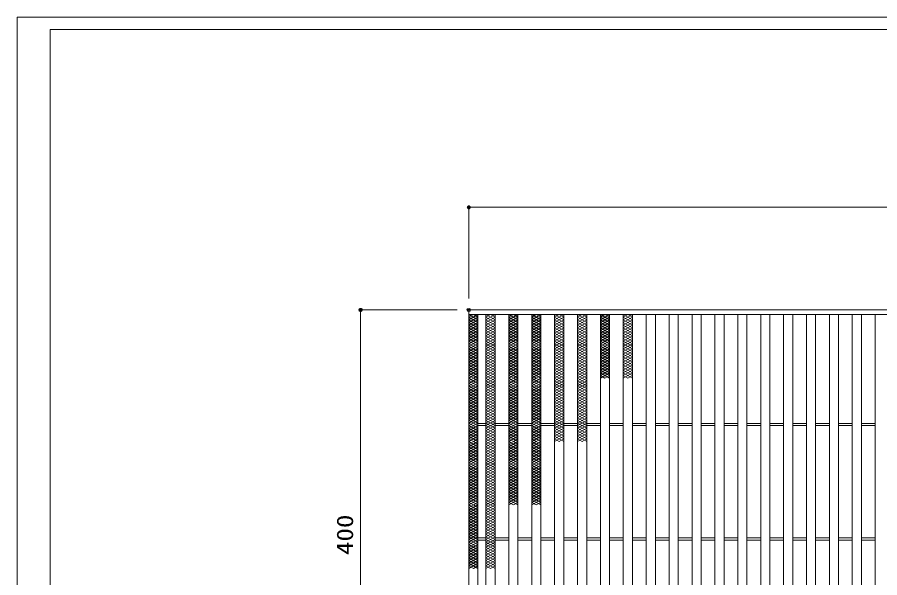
# Model space of a CAD drawing. Units: millimetres on the paper. Extents: x -216 to 216, y -153 to 153.
# Drawn here: x -215.3 to -64.7, y 54.8 to 152.6 of the extents above; entities that cross this region are included whole.
import ezdxf
from ezdxf.enums import TextEntityAlignment as Align

# ---------------------------------------------------------------- set-up
doc = ezdxf.new("R2010")
doc.units = ezdxf.units.MM
doc.header["$PDMODE"] = 32
doc.header["$PDSIZE"] = 0.5
for name, color, linetype, lineweight in [('0-0_A1FRAME', 1, 'Continuous', 9), ('0-2_寸法', 4, 'Continuous', 9), ('0-3_0', 7, 'Continuous', 9), ('0-5_蓋', 3, 'Continuous', 9)]:
    doc.layers.add(name, color=color, linetype=linetype, lineweight=lineweight)
doc.layers.add('0-4_Defpoints', color=7, linetype='Continuous')
doc.styles.add('ＭＳ ゴシック', font='')
doc.styles.get('ＭＳ ゴシック').set_extended_font_data('MS Gothic')

# ---------------------------------------------------------------- blocks, each defined once
blk = doc.blocks.new('_Dot')
at = {"layer": '0-3_0'}
for p, q in [((-0.5, 0), (-1, 0)), ((0.489, 0.1), (-0.489, 0.1)), ((0.399, 0.3), (-0.399, 0.3)), ((0.458, -0.199), (-0.458, -0.199)), ((0.3, -0.399), (-0.3, -0.399))]:
    blk.add_line(p, q, dxfattribs=at)
for points in [[(0.5, 0), (0.496, 0.063), (0.484, 0.124), (0.465, 0.184), (0.438, 0.241), (0.405, 0.294), (0.364, 0.342), (0.319, 0.385), (0.268, 0.422), (0.213, 0.452), (0.155, 0.476), (0.094, 0.491), (0.031, 0.499), (-0.031, 0.499), (-0.094, 0.491), (-0.155, 0.476), (-0.213, 0.452), (-0.268, 0.422), (-0.319, 0.385), (-0.364, 0.342), (-0.405, 0.294), (-0.438, 0.241), (-0.465, 0.184), (-0.484, 0.124), (-0.496, 0.063), (-0.5, 0), (0, 0)], [(-0.5, 0), (-0.496, -0.063), (-0.484, -0.124), (-0.465, -0.184), (-0.438, -0.241), (-0.405, -0.294), (-0.364, -0.342), (-0.319, -0.385), (-0.268, -0.422), (-0.213, -0.452), (-0.155, -0.476), (-0.094, -0.491), (-0.031, -0.499), (0.031, -0.499), (0.094, -0.491), (0.155, -0.476), (0.213, -0.452), (0.268, -0.422), (0.319, -0.385), (0.364, -0.342), (0.405, -0.294), (0.438, -0.241), (0.465, -0.184), (0.484, -0.124), (0.496, -0.063), (0.5, 0), (0, 0)]]:
    blk.add_lwpolyline(points, close=True, dxfattribs=at)
blk = doc.blocks.new('U36')
at = {"layer": '0-5_蓋'}
for p, q in [((0, 5.543), (-0.8, 5.081)), ((-0.8, 5.543), (0.8, 4.619)), ((0.8, 5.543), (-0.8, 4.619)), ((-0.8, 5.081), (0.8, 4.157)), ((-0.8, 4.619), (0.8, 3.695)), ((0, 5.543), (0.8, 5.081)), ((0.8, 4.157), (-0.8, 3.233)), ((0.8, 3.695), (-0.8, 2.771)), ((-0.8, 3.233), (0.8, 2.309)), ((0.8, 3.233), (-0.8, 2.309)), ((-0.8, 2.771), (0.8, 1.848)), ((-0.8, 2.309), (0.8, 1.386)), ((0.8, -3.695), (-0.8, -4.619)), ((0.8, -4.157), (-0.8, -5.081)), ((0.8, -4.619), (-0.8, -5.543)), ((-0.8, -4.619), (0.8, -5.543)), ((-0.8, -5.081), (0, -5.543)), ((0.8, -5.081), (0, -5.543))]:
    blk.add_line(p, q, dxfattribs=at)
for points in [[(0.8, 5.081), (-0.8, 4.157), (0.8, 3.233)], [(0.8, 4.619), (-0.8, 3.695), (0.8, 2.771)], [(0.8, 2.771), (-0.8, 1.848), (0.8, 0.924)], [(0.8, 2.309), (-0.8, 1.386), (0.8, 0.462)], [(0.8, 1.848), (-0.8, 0.924), (0.8, 0)], [(0.8, 1.386), (-0.8, 0.462), (0.8, -0.462)], [(0.8, 0.924), (-0.8, 0), (0.8, -0.924)], [(0.8, 0.462), (-0.8, -0.462), (0.8, -1.386)], [(0.8, 0), (-0.8, -0.924), (0.8, -1.848)], [(0.8, -0.462), (-0.8, -1.386), (0.8, -2.309)], [(0.8, -0.924), (-0.8, -1.848), (0.8, -2.771)], [(0.8, -1.386), (-0.8, -2.309), (0.8, -3.233)], [(0.8, -1.848), (-0.8, -2.771), (0.8, -3.695)], [(0.8, -2.309), (-0.8, -3.233), (0.8, -4.157)], [(0.8, -2.771), (-0.8, -3.695), (0.8, -4.619)], [(0.8, -3.233), (-0.8, -4.157), (0.8, -5.081)]]:
    blk.add_lwpolyline(points, dxfattribs=at)
blk = doc.blocks.new('U43')
at = {"layer": '0-5_蓋'}
for p in [(0, 0), (0, -11.085)]:
    blk.add_blockref('U36', p, dxfattribs=at)
blk = doc.blocks.new('U42')
at = {"layer": '0-5_蓋'}
for p, q in [((0, 5.543), (-0.8, 5.081)), ((-0.8, 5.543), (0.8, 4.619)), ((0.8, 5.543), (-0.8, 4.619)), ((-0.8, 5.081), (0.8, 4.157)), ((-0.8, 4.619), (0.8, 3.695)), ((0, 5.543), (0.8, 5.081)), ((0.8, 4.157), (-0.8, 3.233)), ((0.8, 3.695), (-0.8, 2.771)), ((-0.8, 3.233), (0.8, 2.309)), ((0.8, 3.233), (-0.8, 2.309)), ((-0.8, 2.771), (0.8, 1.848)), ((-0.8, 2.309), (0.8, 1.386)), ((0.8, -3.695), (-0.8, -4.619)), ((0.8, -4.157), (-0.8, -5.081)), ((0.8, -4.619), (-0.8, -5.543)), ((-0.8, -4.619), (0.8, -5.543)), ((-0.8, -5.081), (0, -5.543)), ((0.8, -5.081), (0, -5.543))]:
    blk.add_line(p, q, dxfattribs=at)
for points in [[(0.8, 5.081), (-0.8, 4.157), (0.8, 3.233)], [(0.8, 4.619), (-0.8, 3.695), (0.8, 2.771)], [(0.8, 2.771), (-0.8, 1.848), (0.8, 0.924)], [(0.8, 2.309), (-0.8, 1.386), (0.8, 0.462)], [(0.8, 1.848), (-0.8, 0.924), (0.8, 0)], [(0.8, 1.386), (-0.8, 0.462), (0.8, -0.462)], [(0.8, 0.924), (-0.8, 0), (0.8, -0.924)], [(0.8, 0.462), (-0.8, -0.462), (0.8, -1.386)], [(0.8, 0), (-0.8, -0.924), (0.8, -1.848)], [(0.8, -0.462), (-0.8, -1.386), (0.8, -2.309)], [(0.8, -0.924), (-0.8, -1.848), (0.8, -2.771)], [(0.8, -1.386), (-0.8, -2.309), (0.8, -3.233)], [(0.8, -1.848), (-0.8, -2.771), (0.8, -3.695)], [(0.8, -2.309), (-0.8, -3.233), (0.8, -4.157)], [(0.8, -2.771), (-0.8, -3.695), (0.8, -4.619)], [(0.8, -3.233), (-0.8, -4.157), (0.8, -5.081)]]:
    blk.add_lwpolyline(points, dxfattribs=at)
blk = doc.blocks.new('U41')
at = {"layer": '0-5_蓋'}
for p in [(0, 0), (0, -11.085)]:
    blk.add_blockref('U42', p, dxfattribs=at)
blk = doc.blocks.new('U39')
at = {"layer": '0-5_蓋'}
for p, q in [((0, 5.543), (-0.8, 5.081)), ((-0.8, 5.543), (0.8, 4.619)), ((0.8, 5.543), (-0.8, 4.619)), ((-0.8, 5.081), (0.8, 4.157)), ((-0.8, 4.619), (0.8, 3.695)), ((0, 5.543), (0.8, 5.081)), ((0.8, 4.157), (-0.8, 3.233)), ((0.8, 3.695), (-0.8, 2.771)), ((-0.8, 3.233), (0.8, 2.309)), ((0.8, 3.233), (-0.8, 2.309)), ((-0.8, 2.771), (0.8, 1.848)), ((-0.8, 2.309), (0.8, 1.386)), ((0.8, -3.695), (-0.8, -4.619)), ((0.8, -4.157), (-0.8, -5.081)), ((0.8, -4.619), (-0.8, -5.543)), ((-0.8, -4.619), (0.8, -5.543)), ((-0.8, -5.081), (0, -5.543)), ((0.8, -5.081), (0, -5.543))]:
    blk.add_line(p, q, dxfattribs=at)
for points in [[(0.8, 5.081), (-0.8, 4.157), (0.8, 3.233)], [(0.8, 4.619), (-0.8, 3.695), (0.8, 2.771)], [(0.8, 2.771), (-0.8, 1.848), (0.8, 0.924)], [(0.8, 2.309), (-0.8, 1.386), (0.8, 0.462)], [(0.8, 1.848), (-0.8, 0.924), (0.8, 0)], [(0.8, 1.386), (-0.8, 0.462), (0.8, -0.462)], [(0.8, 0.924), (-0.8, 0), (0.8, -0.924)], [(0.8, 0.462), (-0.8, -0.462), (0.8, -1.386)], [(0.8, 0), (-0.8, -0.924), (0.8, -1.848)], [(0.8, -0.462), (-0.8, -1.386), (0.8, -2.309)], [(0.8, -0.924), (-0.8, -1.848), (0.8, -2.771)], [(0.8, -1.386), (-0.8, -2.309), (0.8, -3.233)], [(0.8, -1.848), (-0.8, -2.771), (0.8, -3.695)], [(0.8, -2.309), (-0.8, -3.233), (0.8, -4.157)], [(0.8, -2.771), (-0.8, -3.695), (0.8, -4.619)], [(0.8, -3.233), (-0.8, -4.157), (0.8, -5.081)]]:
    blk.add_lwpolyline(points, dxfattribs=at)
blk = doc.blocks.new('U37')
at = {"layer": '0-5_蓋'}
blk.add_blockref('U39', (0, 0), dxfattribs=at)
blk = doc.blocks.new('U29')
at = {"layer": '0-5_蓋'}
for p, q in [((0, 5.543), (-0.8, 5.081)), ((-0.8, 5.543), (0.8, 4.619)), ((0.8, 5.543), (-0.8, 4.619)), ((-0.8, 5.081), (0.8, 4.157)), ((-0.8, 4.619), (0.8, 3.695)), ((0, 5.543), (0.8, 5.081)), ((0.8, 4.157), (-0.8, 3.233)), ((0.8, 3.695), (-0.8, 2.771)), ((-0.8, 3.233), (0.8, 2.309)), ((0.8, 3.233), (-0.8, 2.309)), ((-0.8, 2.771), (0.8, 1.848)), ((-0.8, 2.309), (0.8, 1.386)), ((0.8, -3.695), (-0.8, -4.619)), ((0.8, -4.157), (-0.8, -5.081)), ((0.8, -4.619), (-0.8, -5.543)), ((-0.8, -4.619), (0.8, -5.543)), ((-0.8, -5.081), (0, -5.543)), ((0.8, -5.081), (0, -5.543))]:
    blk.add_line(p, q, dxfattribs=at)
for points in [[(0.8, 5.081), (-0.8, 4.157), (0.8, 3.233)], [(0.8, 4.619), (-0.8, 3.695), (0.8, 2.771)], [(0.8, 2.771), (-0.8, 1.848), (0.8, 0.924)], [(0.8, 2.309), (-0.8, 1.386), (0.8, 0.462)], [(0.8, 1.848), (-0.8, 0.924), (0.8, 0)], [(0.8, 1.386), (-0.8, 0.462), (0.8, -0.462)], [(0.8, 0.924), (-0.8, 0), (0.8, -0.924)], [(0.8, 0.462), (-0.8, -0.462), (0.8, -1.386)], [(0.8, 0), (-0.8, -0.924), (0.8, -1.848)], [(0.8, -0.462), (-0.8, -1.386), (0.8, -2.309)], [(0.8, -0.924), (-0.8, -1.848), (0.8, -2.771)], [(0.8, -1.386), (-0.8, -2.309), (0.8, -3.233)], [(0.8, -1.848), (-0.8, -2.771), (0.8, -3.695)], [(0.8, -2.309), (-0.8, -3.233), (0.8, -4.157)], [(0.8, -2.771), (-0.8, -3.695), (0.8, -4.619)], [(0.8, -3.233), (-0.8, -4.157), (0.8, -5.081)]]:
    blk.add_lwpolyline(points, dxfattribs=at)
blk = doc.blocks.new('U38')
at = {"layer": '0-5_蓋'}
blk.add_blockref('U29', (0, 0), dxfattribs=at)
blk = doc.blocks.new('U28')
at = {"layer": '0-5_蓋'}
for p, q in [((0, 5.543), (-0.8, 5.081)), ((-0.8, 5.543), (0.8, 4.619)), ((0.8, 5.543), (-0.8, 4.619)), ((-0.8, 5.081), (0.8, 4.157)), ((-0.8, 4.619), (0.8, 3.695)), ((0, 5.543), (0.8, 5.081)), ((0.8, 4.157), (-0.8, 3.233)), ((0.8, 3.695), (-0.8, 2.771)), ((-0.8, 3.233), (0.8, 2.309)), ((0.8, 3.233), (-0.8, 2.309)), ((-0.8, 2.771), (0.8, 1.848)), ((-0.8, 2.309), (0.8, 1.386)), ((0.8, -3.695), (-0.8, -4.619)), ((0.8, -4.157), (-0.8, -5.081)), ((0.8, -4.619), (-0.8, -5.543)), ((-0.8, -4.619), (0.8, -5.543)), ((-0.8, -5.081), (0, -5.543)), ((0.8, -5.081), (0, -5.543))]:
    blk.add_line(p, q, dxfattribs=at)
for points in [[(0.8, 5.081), (-0.8, 4.157), (0.8, 3.233)], [(0.8, 4.619), (-0.8, 3.695), (0.8, 2.771)], [(0.8, 2.771), (-0.8, 1.848), (0.8, 0.924)], [(0.8, 2.309), (-0.8, 1.386), (0.8, 0.462)], [(0.8, 1.848), (-0.8, 0.924), (0.8, 0)], [(0.8, 1.386), (-0.8, 0.462), (0.8, -0.462)], [(0.8, 0.924), (-0.8, 0), (0.8, -0.924)], [(0.8, 0.462), (-0.8, -0.462), (0.8, -1.386)], [(0.8, 0), (-0.8, -0.924), (0.8, -1.848)], [(0.8, -0.462), (-0.8, -1.386), (0.8, -2.309)], [(0.8, -0.924), (-0.8, -1.848), (0.8, -2.771)], [(0.8, -1.386), (-0.8, -2.309), (0.8, -3.233)], [(0.8, -1.848), (-0.8, -2.771), (0.8, -3.695)], [(0.8, -2.309), (-0.8, -3.233), (0.8, -4.157)], [(0.8, -2.771), (-0.8, -3.695), (0.8, -4.619)], [(0.8, -3.233), (-0.8, -4.157), (0.8, -5.081)]]:
    blk.add_lwpolyline(points, dxfattribs=at)
blk = doc.blocks.new('U34')
at = {"layer": '0-5_蓋'}
for p in [(0, 0), (0, -11.085), (0, -22.17)]:
    blk.add_blockref('U28', p, dxfattribs=at)
blk = doc.blocks.new('U40')
at = {"layer": '0-5_蓋'}
for p, q in [((0, 5.543), (-0.8, 5.081)), ((-0.8, 5.543), (0.8, 4.619)), ((0.8, 5.543), (-0.8, 4.619)), ((-0.8, 5.081), (0.8, 4.157)), ((-0.8, 4.619), (0.8, 3.695)), ((0, 5.543), (0.8, 5.081)), ((0.8, 4.157), (-0.8, 3.233)), ((0.8, 3.695), (-0.8, 2.771)), ((-0.8, 3.233), (0.8, 2.309)), ((0.8, 3.233), (-0.8, 2.309)), ((-0.8, 2.771), (0.8, 1.848)), ((-0.8, 2.309), (0.8, 1.386)), ((0.8, -3.695), (-0.8, -4.619)), ((0.8, -4.157), (-0.8, -5.081)), ((0.8, -4.619), (-0.8, -5.543)), ((-0.8, -4.619), (0.8, -5.543)), ((-0.8, -5.081), (0, -5.543)), ((0.8, -5.081), (0, -5.543))]:
    blk.add_line(p, q, dxfattribs=at)
for points in [[(0.8, 5.081), (-0.8, 4.157), (0.8, 3.233)], [(0.8, 4.619), (-0.8, 3.695), (0.8, 2.771)], [(0.8, 2.771), (-0.8, 1.848), (0.8, 0.924)], [(0.8, 2.309), (-0.8, 1.386), (0.8, 0.462)], [(0.8, 1.848), (-0.8, 0.924), (0.8, 0)], [(0.8, 1.386), (-0.8, 0.462), (0.8, -0.462)], [(0.8, 0.924), (-0.8, 0), (0.8, -0.924)], [(0.8, 0.462), (-0.8, -0.462), (0.8, -1.386)], [(0.8, 0), (-0.8, -0.924), (0.8, -1.848)], [(0.8, -0.462), (-0.8, -1.386), (0.8, -2.309)], [(0.8, -0.924), (-0.8, -1.848), (0.8, -2.771)], [(0.8, -1.386), (-0.8, -2.309), (0.8, -3.233)], [(0.8, -1.848), (-0.8, -2.771), (0.8, -3.695)], [(0.8, -2.309), (-0.8, -3.233), (0.8, -4.157)], [(0.8, -2.771), (-0.8, -3.695), (0.8, -4.619)], [(0.8, -3.233), (-0.8, -4.157), (0.8, -5.081)]]:
    blk.add_lwpolyline(points, dxfattribs=at)
blk = doc.blocks.new('U35')
at = {"layer": '0-5_蓋'}
for p in [(0, 0), (0, -11.085), (0, -22.17)]:
    blk.add_blockref('U40', p, dxfattribs=at)
blk = doc.blocks.new('U30')
at = {"layer": '0-5_蓋'}
for p, q in [((0, 5.543), (-0.8, 5.081)), ((-0.8, 5.543), (0.8, 4.619)), ((0.8, 5.543), (-0.8, 4.619)), ((-0.8, 5.081), (0.8, 4.157)), ((-0.8, 4.619), (0.8, 3.695)), ((0, 5.543), (0.8, 5.081)), ((0.8, 4.157), (-0.8, 3.233)), ((0.8, 3.695), (-0.8, 2.771)), ((-0.8, 3.233), (0.8, 2.309)), ((0.8, 3.233), (-0.8, 2.309)), ((-0.8, 2.771), (0.8, 1.848)), ((-0.8, 2.309), (0.8, 1.386)), ((0.8, -3.695), (-0.8, -4.619)), ((0.8, -4.157), (-0.8, -5.081)), ((0.8, -4.619), (-0.8, -5.543)), ((-0.8, -4.619), (0.8, -5.543)), ((-0.8, -5.081), (0, -5.543)), ((0.8, -5.081), (0, -5.543))]:
    blk.add_line(p, q, dxfattribs=at)
for points in [[(0.8, 5.081), (-0.8, 4.157), (0.8, 3.233)], [(0.8, 4.619), (-0.8, 3.695), (0.8, 2.771)], [(0.8, 2.771), (-0.8, 1.848), (0.8, 0.924)], [(0.8, 2.309), (-0.8, 1.386), (0.8, 0.462)], [(0.8, 1.848), (-0.8, 0.924), (0.8, 0)], [(0.8, 1.386), (-0.8, 0.462), (0.8, -0.462)], [(0.8, 0.924), (-0.8, 0), (0.8, -0.924)], [(0.8, 0.462), (-0.8, -0.462), (0.8, -1.386)], [(0.8, 0), (-0.8, -0.924), (0.8, -1.848)], [(0.8, -0.462), (-0.8, -1.386), (0.8, -2.309)], [(0.8, -0.924), (-0.8, -1.848), (0.8, -2.771)], [(0.8, -1.386), (-0.8, -2.309), (0.8, -3.233)], [(0.8, -1.848), (-0.8, -2.771), (0.8, -3.695)], [(0.8, -2.309), (-0.8, -3.233), (0.8, -4.157)], [(0.8, -2.771), (-0.8, -3.695), (0.8, -4.619)], [(0.8, -3.233), (-0.8, -4.157), (0.8, -5.081)]]:
    blk.add_lwpolyline(points, dxfattribs=at)
blk = doc.blocks.new('U31')
at = {"layer": '0-5_蓋'}
for p in [(0, 0), (0, -11.085), (0, -22.17), (0, -33.255)]:
    blk.add_blockref('U30', p, dxfattribs=at)
blk = doc.blocks.new('U32')
at = {"layer": '0-5_蓋'}
for p, q in [((0, 5.543), (-0.8, 5.081)), ((-0.8, 5.543), (0.8, 4.619)), ((0.8, 5.543), (-0.8, 4.619)), ((-0.8, 5.081), (0.8, 4.157)), ((-0.8, 4.619), (0.8, 3.695)), ((0, 5.543), (0.8, 5.081)), ((0.8, 4.157), (-0.8, 3.233)), ((0.8, 3.695), (-0.8, 2.771)), ((-0.8, 3.233), (0.8, 2.309)), ((0.8, 3.233), (-0.8, 2.309)), ((-0.8, 2.771), (0.8, 1.848)), ((-0.8, 2.309), (0.8, 1.386)), ((0.8, -3.695), (-0.8, -4.619)), ((0.8, -4.157), (-0.8, -5.081)), ((0.8, -4.619), (-0.8, -5.543)), ((-0.8, -4.619), (0.8, -5.543)), ((-0.8, -5.081), (0, -5.543)), ((0.8, -5.081), (0, -5.543))]:
    blk.add_line(p, q, dxfattribs=at)
for points in [[(0.8, 5.081), (-0.8, 4.157), (0.8, 3.233)], [(0.8, 4.619), (-0.8, 3.695), (0.8, 2.771)], [(0.8, 2.771), (-0.8, 1.848), (0.8, 0.924)], [(0.8, 2.309), (-0.8, 1.386), (0.8, 0.462)], [(0.8, 1.848), (-0.8, 0.924), (0.8, 0)], [(0.8, 1.386), (-0.8, 0.462), (0.8, -0.462)], [(0.8, 0.924), (-0.8, 0), (0.8, -0.924)], [(0.8, 0.462), (-0.8, -0.462), (0.8, -1.386)], [(0.8, 0), (-0.8, -0.924), (0.8, -1.848)], [(0.8, -0.462), (-0.8, -1.386), (0.8, -2.309)], [(0.8, -0.924), (-0.8, -1.848), (0.8, -2.771)], [(0.8, -1.386), (-0.8, -2.309), (0.8, -3.233)], [(0.8, -1.848), (-0.8, -2.771), (0.8, -3.695)], [(0.8, -2.309), (-0.8, -3.233), (0.8, -4.157)], [(0.8, -2.771), (-0.8, -3.695), (0.8, -4.619)], [(0.8, -3.233), (-0.8, -4.157), (0.8, -5.081)]]:
    blk.add_lwpolyline(points, dxfattribs=at)
blk = doc.blocks.new('U33')
at = {"layer": '0-5_蓋'}
for p in [(0, 0), (0, -11.085), (0, -22.17), (0, -33.255)]:
    blk.add_blockref('U32', p, dxfattribs=at)

msp = doc.modelspace()

# ---------------------------------------------------------------- linework, layer by layer
at = {"layer": '0-0_A1FRAME'}
msp.add_line((-209.584, 150.487), (-209.584, -150.495), dxfattribs=at)
msp.add_lwpolyline([(-215.332, 152.642), (-215.332, -152.65), (215.329, -152.65), (215.329, 152.642)], close=True, dxfattribs=at)
msp.add_lwpolyline([(199.523, -150.495), (199.523, 150.487), (-209.584, 150.487)], dxfattribs=at)
at = {"layer": '0-2_寸法'}
for p, q in [((-136.452, 103.516), (-136.452, 119.449)), ((-135.952, 119.449), (62.648, 119.449)), ((-138.452, 101.516), (-155.34, 101.516)), ((-155.34, 22.016), (-155.34, 101.016))]:
    msp.add_line(p, q, dxfattribs=at)
at = {"layer": '0-4_Defpoints'}
for p in [(-155.34, 101.516), (-136.452, 101.516), (-136.452, 101.516)]:
    msp.add_point(p, dxfattribs=at)
at = {"layer": '0-5_蓋'}
for p, q in [((-136.452, 21.516), (-136.452, 101.516)), ((-136.452, 101.516), (63.148, 101.516)), ((-136.452, 100.716), (63.148, 100.716)), ((-134.852, 22.316), (-134.852, 100.716)), ((-133.452, 22.316), (-133.452, 100.716)), ((-131.852, 22.316), (-131.852, 100.716)), ((-129.452, 22.316), (-129.452, 100.716)), ((-127.852, 22.316), (-127.852, 100.716)), ((-125.452, 22.316), (-125.452, 100.716)), ((-123.852, 22.316), (-123.852, 100.716)), ((-121.452, 22.316), (-121.452, 100.716)), ((-119.852, 22.316), (-119.852, 100.716)), ((-117.452, 22.316), (-117.452, 100.716)), ((-115.852, 22.316), (-115.852, 100.716)), ((-113.452, 22.316), (-113.452, 100.716)), ((-111.852, 22.316), (-111.852, 100.716)), ((-109.452, 22.316), (-109.452, 100.716)), ((-107.852, 22.316), (-107.852, 100.716)), ((-105.452, 22.316), (-105.452, 100.716)), ((-103.852, 22.316), (-103.852, 100.716)), ((-101.452, 22.316), (-101.452, 100.716)), ((-99.852, 22.316), (-99.852, 100.716)), ((-97.452, 22.316), (-97.452, 100.716)), ((-95.852, 22.316), (-95.852, 100.716)), ((-93.452, 22.316), (-93.452, 100.716)), ((-91.852, 22.316), (-91.852, 100.716)), ((-89.452, 22.316), (-89.452, 100.716)), ((-87.852, 22.316), (-87.852, 100.716)), ((-85.452, 22.316), (-85.452, 100.716)), ((-83.852, 22.316), (-83.852, 100.716)), ((-81.452, 22.316), (-81.452, 100.716)), ((-79.852, 22.316), (-79.852, 100.716)), ((-77.452, 22.316), (-77.452, 100.716)), ((-75.852, 22.316), (-75.852, 100.716)), ((-73.452, 22.316), (-73.452, 100.716)), ((-71.852, 22.316), (-71.852, 100.716)), ((-69.452, 22.316), (-69.452, 100.716)), ((-67.852, 22.316), (-67.852, 100.716)), ((-65.452, 22.316), (-65.452, 100.716)), ((-134.852, 81.716), (-133.452, 81.716)), ((-131.852, 81.716), (-129.452, 81.716)), ((-127.852, 81.716), (-125.452, 81.716)), ((-123.852, 81.716), (-121.452, 81.716)), ((-119.852, 81.716), (-117.452, 81.716)), ((-115.852, 81.716), (-113.452, 81.716)), ((-111.852, 81.716), (-109.452, 81.716)), ((-107.852, 81.716), (-105.452, 81.716)), ((-103.852, 81.716), (-101.452, 81.716)), ((-99.852, 81.716), (-97.452, 81.716)), ((-95.852, 81.716), (-93.452, 81.716)), ((-91.852, 81.716), (-89.452, 81.716)), ((-87.852, 81.716), (-85.452, 81.716)), ((-83.852, 81.716), (-81.452, 81.716)), ((-79.852, 81.716), (-77.452, 81.716)), ((-75.852, 81.716), (-73.452, 81.716)), ((-71.852, 81.716), (-69.452, 81.716)), ((-67.852, 81.716), (-65.452, 81.716)), ((-134.852, 81.316), (-133.452, 81.316)), ((-131.852, 81.316), (-129.452, 81.316)), ((-127.852, 81.316), (-125.452, 81.316)), ((-123.852, 81.316), (-121.452, 81.316)), ((-119.852, 81.316), (-117.452, 81.316)), ((-115.852, 81.316), (-113.452, 81.316)), ((-111.852, 81.316), (-109.452, 81.316)), ((-107.852, 81.316), (-105.452, 81.316)), ((-103.852, 81.316), (-101.452, 81.316)), ((-99.852, 81.316), (-97.452, 81.316)), ((-95.852, 81.316), (-93.452, 81.316)), ((-91.852, 81.316), (-89.452, 81.316)), ((-87.852, 81.316), (-85.452, 81.316)), ((-83.852, 81.316), (-81.452, 81.316)), ((-79.852, 81.316), (-77.452, 81.316)), ((-75.852, 81.316), (-73.452, 81.316)), ((-71.852, 81.316), (-69.452, 81.316)), ((-67.852, 81.316), (-65.452, 81.316)), ((-134.852, 61.716), (-133.452, 61.716)), ((-134.852, 61.316), (-133.452, 61.316)), ((-131.852, 61.716), (-129.452, 61.716)), ((-131.852, 61.316), (-129.452, 61.316)), ((-127.852, 61.716), (-125.452, 61.716)), ((-127.852, 61.316), (-125.452, 61.316)), ((-123.852, 61.716), (-121.452, 61.716)), ((-123.852, 61.316), (-121.452, 61.316)), ((-119.852, 61.716), (-117.452, 61.716)), ((-119.852, 61.316), (-117.452, 61.316)), ((-115.852, 61.716), (-113.452, 61.716)), ((-115.852, 61.316), (-113.452, 61.316)), ((-111.852, 61.716), (-109.452, 61.716)), ((-111.852, 61.316), (-109.452, 61.316)), ((-107.852, 61.716), (-105.452, 61.716)), ((-107.852, 61.316), (-105.452, 61.316)), ((-103.852, 61.716), (-101.452, 61.716)), ((-103.852, 61.316), (-101.452, 61.316)), ((-99.852, 61.716), (-97.452, 61.716)), ((-99.852, 61.316), (-97.452, 61.316)), ((-95.852, 61.716), (-93.452, 61.716)), ((-95.852, 61.316), (-93.452, 61.316)), ((-91.852, 61.716), (-89.452, 61.716)), ((-91.852, 61.316), (-89.452, 61.316)), ((-87.852, 61.716), (-85.452, 61.716)), ((-87.852, 61.316), (-85.452, 61.316)), ((-83.852, 61.716), (-81.452, 61.716)), ((-83.852, 61.316), (-81.452, 61.316)), ((-79.852, 61.716), (-77.452, 61.716)), ((-79.852, 61.316), (-77.452, 61.316)), ((-75.852, 61.716), (-73.452, 61.716)), ((-75.852, 61.316), (-73.452, 61.316)), ((-71.852, 61.716), (-69.452, 61.716)), ((-71.852, 61.316), (-69.452, 61.316)), ((-67.852, 61.716), (-65.452, 61.716)), ((-67.852, 61.316), (-65.452, 61.316))]:
    msp.add_line(p, q, dxfattribs=at)

# ---------------------------------------------------------------- block references
at = {"layer": '0-2_寸法', "xscale": 0.5, "yscale": 0.5}
for p, rotation in [((-136.452, 119.449), 180), ((-155.34, 101.516), 90)]:
    msp.add_blockref('_Dot', p, dxfattribs=dict(at, rotation=rotation))
at = {"layer": '0-5_蓋'}
for name, p in [('U33', (-135.652, 95.173)), ('U31', (-132.652, 95.173)), ('U34', (-128.652, 95.173)), ('U35', (-124.652, 95.173)), ('U43', (-120.652, 95.173)), ('U41', (-116.652, 95.173)), ('U37', (-112.652, 95.173)), ('U38', (-108.652, 95.173))]:
    msp.add_blockref(name, p, dxfattribs=at)

# ---------------------------------------------------------------- texts
at = {"layer": '0-2_寸法', "style": 'ＭＳ ゴシック', "width": 1.2}
msp.add_text('400', height=2.889, rotation=90, dxfattribs=at).set_placement((-155.785, 58.716), align=Align.BOTTOM_LEFT)

doc.saveas('drawing.dxf')
